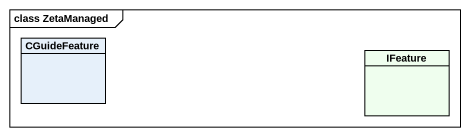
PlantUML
@startuml
mainframe class ZetaManaged
hide circle
hide empty members
class CGuideFeature
class IFeature #EFFEEE
@enduml
